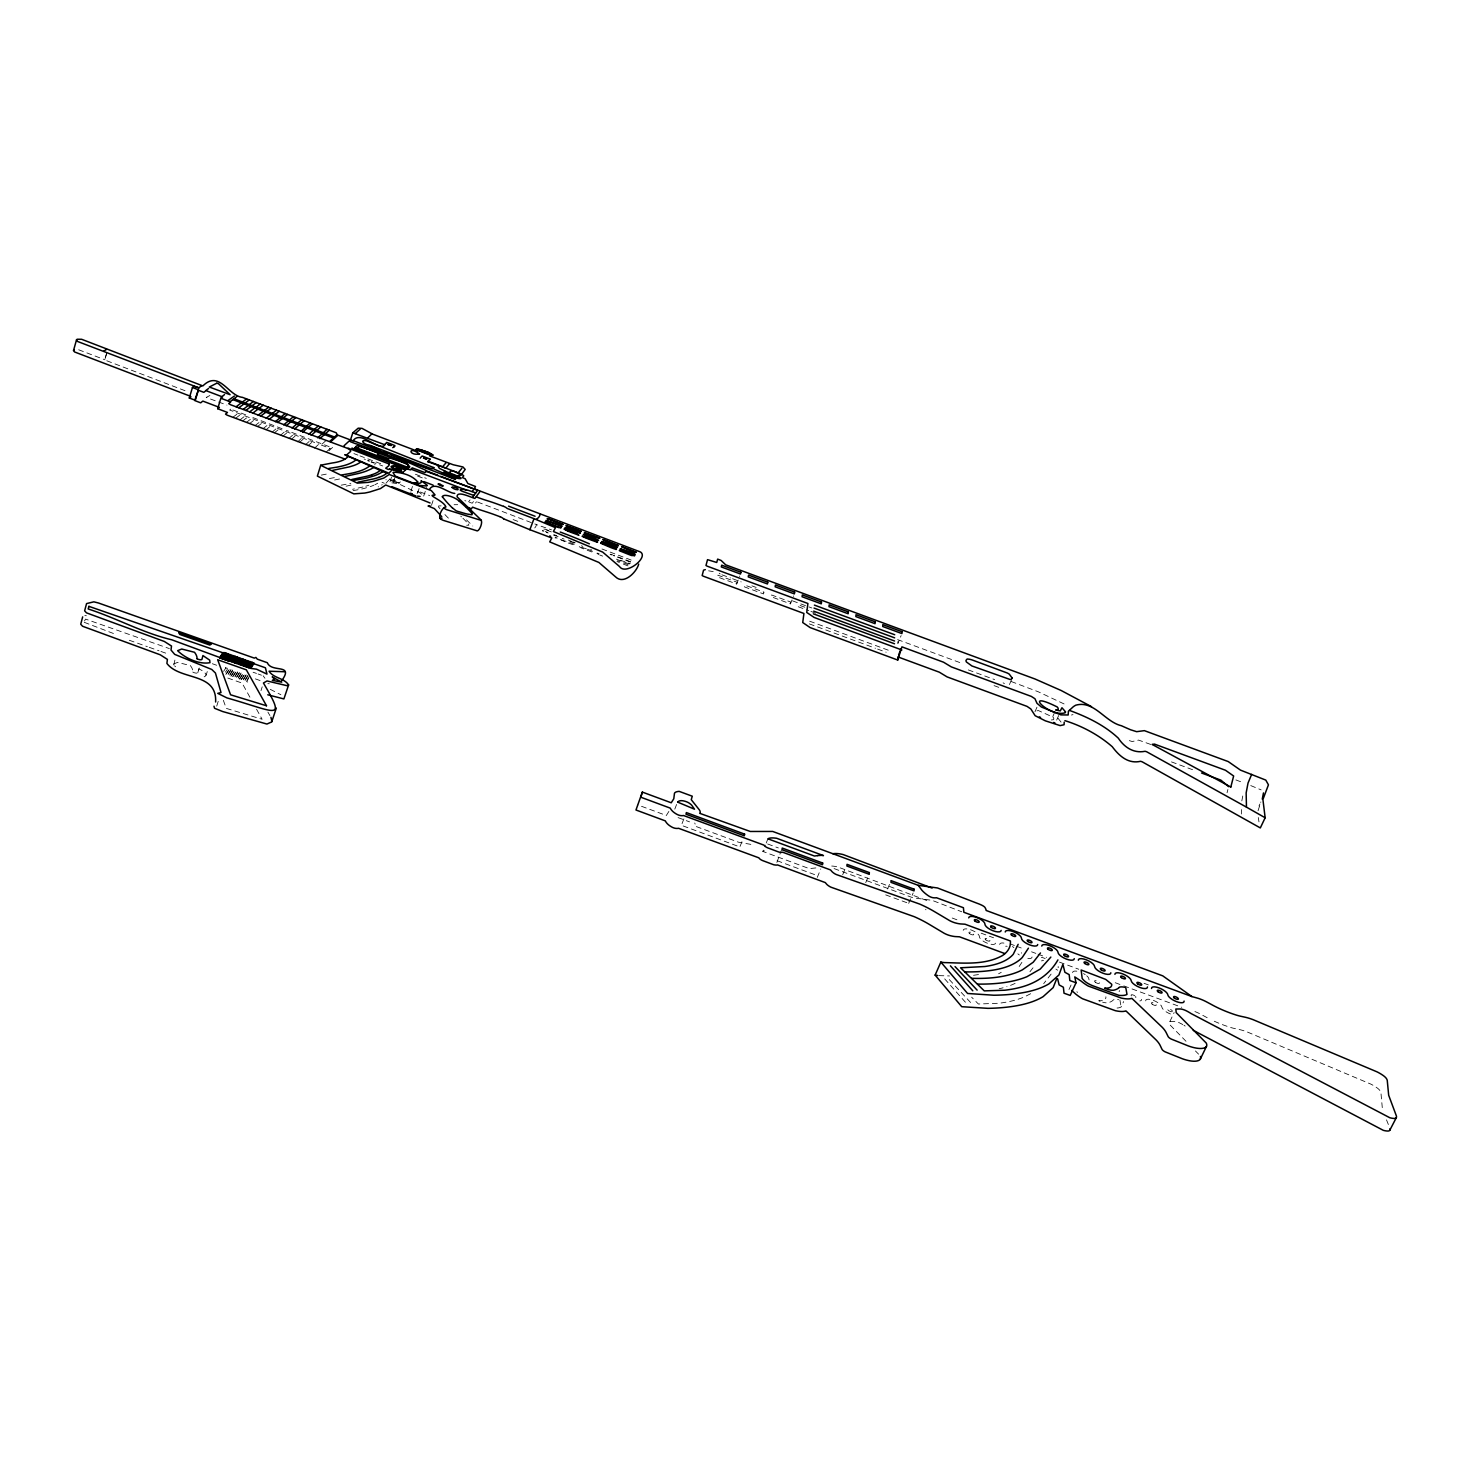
<?xml version="1.0" encoding="UTF-8"?>
<svg xmlns="http://www.w3.org/2000/svg" width="1470" height="1470" viewBox="0 0 1470 1470"><rect width="100%" height="100%" fill="white"/><g stroke="black" fill="none" stroke-linecap="round" stroke-linejoin="round"><path stroke-width="0.75" stroke-dasharray="5 3.75" d="M1241.36 814.012L1241.397 809.566M1061.064 722.119L1057.591 717.691L1056.434 720.465M897.913 641.582L897.876 643.492L901.128 635.573M885.693 894.881L908.699 903.388L908.736 901.643M204.146 676.843C209.769 674.748 201.114 669.732 198.762 668.868L197.788 672.709A3.124 1.194 16.8 0 1 192.79 672.047M1258.044 810.742L1260.874 801.958M776.858 862.412L781.397 850.174M790.456 603.858L790.731 602.038L771.585 594.964L771.272 596.783L790.456 603.858L793.598 595.901M1241.819 800.893L1243.363 792.936M736.672 584.013L737.076 582.23L717.911 575.174L717.47 576.938L736.672 584.013L739.759 576.019M197.77 672.782L199.552 667.068M1227.046 792.753L1227.909 789.5M106.465 353.682L104.682 359.966L107.365 351.422M173.827 664.954L175.279 658.321M206.076 675.373L207.27 671.569M216.715 706.133L219.159 698.36M260.998 690.624L262.211 686.821M391.534 477.033L389.568 483.097A6.542 1.948 18.6 0 1 390.561 482.674L398.646 483.777L412.886 490.649M393.225 482.528L395.301 476.225M410.902 491.182L413.713 482.785M417.7 492.762L419.097 488.573M423.654 496.07A5.99 1.801 18.8 0 0 423.783 495.794L426.594 487.434M431.463 505.349L433.595 499.047M713.226 571.628L708.595 570.819M173.515 664.054L177.594 662.364L190.365 665.598A37.43 14.222 16.4 0 1 192.864 672.029M674.785 809.143L677.247 802.804M683.862 818.937L681.382 825.295L739.52 846.812M740.071 846.371L742.607 840.032M815.85 867.925L809.272 868.623L762.82 851.424L765.355 845.121M766.219 843.008L767.91 838.8M817.283 877.388L820.774 868.954M842.678 874.779L845.305 868.513M865.72 882.661L869.229 874.301M887.531 888.982L891.077 880.64M908.699 903.388L913.164 892.988M1009.449 684.561L1012.003 678.644M1034.972 711.774L1038.445 703.799M1054.817 711.976L1051.307 719.969L1053.292 719.73A11.227 3.271 23.2 0 0 1052.998 717.121L1038.353 710.561L1035.358 711.149M1056.654 720.116L1059.282 714.126M374.832 464.851L374.905 464.63A4.098 1.194 18.5 0 0 374.85 464.097M1068.984 989.512L1071.465 984.11M1117.053 1008.034A28.389 10.455 25.3 0 0 1118.192 1007.924A23.612 8.691 25.4 0 0 1121.114 1006.968L1123.631 1001.585M668.887 811.422L666.333 815.482L637.484 804.807M1185.996 1041.274L1170.23 1025.141L1169.881 1021.503L1174.126 1012.591M1258.981 805.946L1259.955 803.98M1021.907 962.354L1017.754 968.675M617.712 557.093L617.823 556.946A34.251 10.345 20.2 0 1 625.173 559.611L631.586 562.165M84.543 620.983L85.517 619.072L169.344 648.582M558.122 536.624L553.069 534.896M249.514 675.979L246.096 681.529L244.681 681.033L247.897 675.851M247.842 675.41L244.424 680.941L243.009 680.445L246.243 675.281M248.559 678.423L246.574 681.639L249.514 682.65M246.151 674.803L242.715 680.353L241.3 679.838L244.535 674.675M239.353 679.158L242.826 673.628L241.209 673.499L237.956 678.662L240.988 679.746L244.443 674.197L242.826 674.068L239.592 679.232M230.882 676.182L234.391 670.669L232.793 670.54L229.485 675.686L232.517 676.751L236.027 671.239L234.41 671.11L231.121 676.255M225.774 674.381L229.302 668.868L227.685 668.74L225.461 672.158M534.731 527.95A68.649 20.378 19.1 0 0 536.44 524.606L551.471 529.825M223.605 671.367L225.976 667.692L224.359 667.564M1051.123 974.077L1043.7 983.651M476.464 501.803L475.545 503.034M468.599 501.858L470.069 499.91M473.469 501.582L472.219 503.218L464.796 500.59M1029.937 971.744L1034.825 965.496M400.373 481.866L399.05 483.226L392.839 480.855A61.115 17.805 18.7 0 1 390.799 480.047L389.568 479.514M388.87 479.992L385.93 483.262M297.675 441.9L302.085 437.711M326.45 451.841L331.209 447.413L290.656 431.978M314.396 448.258L318.88 444.124L330.125 448.423M328.912 450.794L333.065 446.99M322.169 444.013L326.046 440.504M307.928 445.796L312.522 441.698M305.392 444.84L310.005 440.724M299.365 442.543L304.014 438.446M288.781 438.519L293.486 434.422M291.225 439.438L295.948 435.359M282.865 436.259L287.606 432.18M280.439 435.34L285.198 431.261M272.097 432.162L276.911 428.082M265.96 429.828L270.884 425.785M274.21 432.97L279.153 428.946M239.977 419.924L245.031 415.918M263.001 428.707L268.036 424.701M246.427 422.386L251.535 418.399M249.588 423.599L254.733 419.611M254.971 425.638L260.135 421.688M230.772 409.156L229.632 410.038L318.88 444.124M232.922 417.241L238.122 413.29M242.623 420.935L247.805 416.984M235.623 418.27L240.823 414.319M257.397 426.576L262.634 422.643M209.879 395.522L206.204 397.433L216.568 401.273M1030.672 993.702L1024.866 996.678A201.482 75.944 23.2 0 1 998.81 1003.257L978.395 1004.01L971.633 997.174M365.828 486.203L368.529 485.339A103.966 30.76 17.8 0 0 368.878 485.155M386.298 479.734L386.206 479.753A11.117 3.308 18.5 0 1 385.857 479.808M1071.483 715.026L1073.008 714.585M362.943 486.993L352.524 489.308M350.981 485.1L345.817 486.258M339.515 479L333.267 480.267M321.342 475.104L328.968 473.597M454.083 504.706L457.703 504.688M353.131 490.612L359.048 489.547A207.913 60.417 17.3 0 0 364.413 488.371L370.973 486.368A170.079 49.815 17.5 0 0 373.95 485.155M341.187 485.173L347.049 484.108A185.661 54.096 17.3 0 0 350.834 483.262M329.427 478.503L333.727 477.768A170.226 49.576 17.3 0 0 336.538 477.199M973.544 975.308L980.416 974.243M1169.881 1021.503L1174.567 1021.429A7.809 2.848 26 0 1 1179.914 1023.046M834.06 868.568L912.925 897.766L932.09 900.338L961.821 911.804M160.965 651.467L168.26 654.021M417.627 491.145L423.783 495.794M938.834 975.621L949.51 975.951M750.839 844.368L738.546 842.218L694.704 825.993A12.862 4.869 21.4 0 0 695.089 823.861A13.322 5.035 21.4 0 0 694.685 822.998M267.834 683.66L269.267 683.734M225.976 668.133L227.593 668.28M84.819 615.581L86.362 615.728M441.11 505.864L438.593 505.956L438.556 507.113M466.67 525.249L468.838 525.194L468.581 524.018M395.026 480.286L394.144 479.661M554.98 537.891L557.259 538.075L555.292 537.138M426.318 478.356L424.646 477.768M253.097 672.249L256.46 673.407M212.323 663.723L216.623 665.249M84.268 622.324L115.524 634.287M129.286 640.258L147.331 646.653M968.307 669.916L994.62 679.599M255.376 678.883L261.182 680.941M149.278 647.351L159.017 650.787M227.813 678.056L242.109 683.109L251.002 699.187M586.401 548.861L578.684 546.344L581.771 548.163A82.926 24.145 20 0 0 593.807 552.628L592.539 551.176M628.002 565.913L627.653 565.766A29.676 8.802 20.3 0 1 625.614 564.995L620.561 562.973M258.132 673.995L261.458 675.208M422.313 477.86L415.275 475.288M364.137 459.026L365.424 459.485M587.449 549.247L589.396 549.945A33.406 10.125 20 0 1 591.473 550.754L591.859 550.901M599.172 553.822L597.206 553.087A3.344 1.011 20.1 0 0 596.949 553.308L598.731 554.576M994.069 685.626L1000.427 687.96M721.88 574.788L730.461 577.949M732.593 578.739L741.174 581.899M751.887 585.85L756.168 587.43M792.606 600.881L811.881 607.992M897.6 639.615L961.894 663.319M1011.176 681.51L1038.353 691.819L1066.118 704.902M804.788 607.22L798.394 604.868L798.155 606.706L808.794 610.62M810.925 611.41L817.32 613.78M1150.734 744.445L1138.552 740.09L1132.194 741.541L1126.24 739.667M218.644 402.027L226.95 405.095M809.658 621.185L890.489 651.008M809.327 623.886L875.477 648.288M877.608 649.078L886.153 652.221M1171.48 761.901L1195.11 770.629M547.814 532.397L545.278 531.46M981.152 933.174L993.555 937.768M1010.111 943.887L1014.392 945.467M1016.542 946.257L1022.973 948.628M1031.554 951.807L1035.854 953.387M1038.004 954.177L1046.585 957.356M1059.447 962.115L1078.76 969.245M1115.234 982.713L1121.665 985.102M1123.815 985.892L1181.733 1007.299M368.217 460.514L369.742 461.084M767.652 843.982L778.365 847.951M1144.083 983.32L1148.382 984.918M952.211 918.033L957.981 920.165M678.074 817.614L689.559 821.859M777.097 860.722L817.467 875.661M1250.749 785.586L1261.131 789.886M399.234 483.005L396.551 482.05A31.715 9.335 18.7 0 1 394.236 481.223L389.495 478.963M371.34 461.672L382.678 465.953M926.78 900.504L837.973 867.024A20.415 7.626 22.9 0 0 832.553 866.087A23.189 8.673 22.9 0 0 829.944 866.014M380.712 463.73L359.948 455.884M543.937 530.946L542.301 530.743L543.275 531.129M554.098 534.694L554.943 535.025A24.181 7.276 19.7 0 1 556.781 535.741M574.439 543.018L566.924 540.17M1235.902 779.927L1243.344 782.757M353.902 453.587L357.945 455.112M601.983 548.99L633.552 560.97M232.903 409.965L248.963 416.083M252.877 417.572L284.298 429.552M286.301 430.306L288.708 431.224M513.103 519.572L519.222 521.887M415.422 474.24L421.633 476.611M78.7 349.786L104.976 359.801M106.795 360.775L187.057 391.479M551.342 531.919L543.514 528.943L545.903 529.457A29.529 8.875 19.7 0 1 547.887 530.192L550.754 531.313M477.621 502.042L536.495 524.588M420.365 492.027L429.644 495.574M564.112 539.104L562.238 538.369M546.215 532.269L548.163 533.022M575.229 542.816L572.73 541.824M599.705 554.962L602.626 556.119M617.712 557.148L622.269 558.967A99.703 28.72 20.3 0 0 626.845 560.731L629.619 561.76A49.135 14.406 20.3 0 0 631.457 562.422M568.339 540.06L571.554 541.364M616.922 561.503L619.403 562.495M395.503 482.528L392.931 481.407A21.444 6.431 18.5 0 0 391.534 480.819L390.101 480.267A3.62 1.084 18.6 0 0 387.804 479.587M612.696 554.962L610.748 554.19M270.26 689.356L280.88 694.722M372.59 462.664L371.855 462.352A81.456 24.549 18.3 0 0 371.12 462.058M581.385 545.774L582.065 546.068A67.841 19.808 20 0 0 582.837 546.399M384.331 483.262L382.016 482.289M1100.038 1001.254L1098.752 1000.721A23.208 8.563 25.2 0 0 1101.949 1000.629A18.21 6.725 25.3 0 0 1105.605 998.589A22.914 8.452 25.2 0 0 1105.881 996.789M720.135 573.906L719.216 573.245M392.637 479.587L394.309 480.469A4.777 1.415 18.6 0 0 394.971 480.727M174.599 665.855L175.573 666.755M949.308 979.59L971.303 1003.275M466.504 519.884L472.789 526.003M1195.441 1050.958L1198.601 1054.174M944.677 978.873L966.948 1003.955M264.967 678.258L263.13 675.796M393.464 479.698L394.493 480.322A3.767 1.121 18.6 0 0 395.044 480.561M267.908 712.105L269.929 715.596M256.57 709.238L262.119 719.271L226.251 708.375L223.256 700.051M417.572 491.366L417.792 492.487A12.532 3.748 18.7 0 1 417.057 493.405M1386.504 1119.864L1389.058 1126.204M1382.278 1107.645L1380.936 1092.724A17.034 5.917 27.3 0 0 1380.293 1091.107A9.022 3.124 27.4 0 0 1376.931 1087.763A16.409 5.696 27.4 0 0 1370.757 1084.07L1247.35 1032.014A25.302 9.004 26.5 0 0 1238.916 1029.441L1234.855 1028.577A27.746 9.775 26.1 0 1 1229.765 1027.199A55.658 19.459 26 0 1 1217.84 1022.789A45.717 16.041 26 0 1 1211.243 1019.794M1258.981 821.877L1258.283 817.522M1119.919 999.968L1121.114 1006.968M1003.11 682.852A8.177 2.352 22.8 0 1 1004.433 683.587M382.237 484.641A106.887 31.642 17.9 0 1 381.63 485.045M378.562 486.717A106.887 31.642 17.9 0 1 378.176 486.882M377.716 483.207A170.079 49.815 17.5 0 1 374.923 484.714M372.737 462.609A4.098 1.194 18.5 0 1 373.619 463.068M367.482 460.606A81.456 24.549 18.3 0 1 368.933 461.176M591.436 549.615A67.841 19.808 20 0 1 590.646 549.321M628.113 564.737A83.716 25.854 20.2 0 0 624.419 563.249A42.354 12.881 20.2 0 0 617.437 560.713M613.523 555.66A31.421 9.279 20.1 0 0 614.497 555.991L614.644 555.77A55.566 16.243 20.2 0 1 613.651 555.348M611.575 554.98A31.421 9.279 20.1 0 1 610.105 554.447M629.436 564.021A76.532 23.538 20.3 0 0 627.561 563.341L621.24 561.062A32.56 9.629 20.2 0 1 619.972 560.603L617.345 559.5A3.914 1.176 20.2 0 1 616.628 559.133L627.763 562.661A23.704 7.148 20.3 0 1 630.281 563.653M460.753 516.172A179.23 55.805 18 0 1 461.47 516.852M462.94 518.267A179.23 55.805 18 0 1 468.379 523.981M448.405 518.138A166.79 49.337 20 0 1 444.583 514.188M440.044 508.859A166.79 49.337 20 0 1 438.905 507.334M1194.908 1011.562A19.974 7.166 26 0 1 1200.034 1013.859L1204.812 1016.431A45.717 16.041 26 0 0 1207.991 1018.14M1180.373 1023.285A19.11 6.964 26 0 1 1182.835 1024.608M1184.012 1025.325A19.11 6.964 26 0 1 1185.151 1026.06M762.82 851.424A15.931 6.009 22.3 0 1 764.4 850.799M1077.51 992.415A16.482 6.082 25.3 0 1 1076.904 991.717M1117.568 999.545A17.971 6.615 25.6 0 1 1118.725 999.729M1114.039 999.6A9.794 3.601 25.6 0 0 1113.268 1000.004L1112.808 1000.482A43.935 16.17 25.1 0 1 1108.233 1002.687A10.18 3.748 25.4 0 1 1102.592 1002.154M1141.62 999.324A8.875 3.216 25.5 0 1 1139.801 1000.96M1041.33 957.301A8.802 3.234 24.8 0 1 1045.17 958.569M1057.647 970.182A8.82 3.234 24.9 0 1 1055.901 969.097M1015.109 983.375A192.533 72.251 23.1 0 1 1006.803 986.682M1003.091 987.785A192.533 72.251 23.1 0 1 999.159 988.74M1001.254 972.276A142.259 53.545 23.3 0 1 998.589 973.765M1172.233 1011.672A2.664 0.956 25.8 0 1 1168.429 1010.423A2.664 0.956 25.8 0 1 1168.723 1008.879A2.664 0.956 25.8 0 1 1172.38 1010.937M926.008 909.783A4.612 1.709 23.7 0 1 925.438 909.562M1041.881 961.068A2.646 0.974 24.8 0 1 1043.59 960.424M1145.681 1000.886A8.893 3.216 25.7 0 1 1153.436 1000.372A8.893 3.216 25.7 0 1 1161.925 1007.17A8.912 3.216 25.8 0 0 1173.354 1014.888M1058.363 967.683A2.646 0.974 24.9 0 1 1058.327 966.617M963.218 930.381A8.765 3.252 24.1 0 1 966.874 928.911M970.531 929.738A8.765 3.252 24.1 0 1 979.406 936.647A8.765 3.252 24.3 0 0 987.362 943.244A8.765 3.252 24.3 0 0 995.613 942.895M1021.613 953.221A2.646 0.974 24.6 0 1 1021.613 952.689M1119.589 990.541A2.664 0.974 25.4 0 1 1119.037 991.35M999.655 944.475A8.783 3.252 24.5 0 1 1006.858 943.777M1012.407 946.515A8.783 3.252 24.5 0 1 1013.859 947.635M1032.069 956.988A8.783 3.234 24.6 0 1 1024.921 957.723M1019.335 954.967A8.783 3.234 24.6 0 1 1017.865 953.846M1072.622 972.662A8.838 3.234 25.1 0 1 1077.73 971.358M1083.463 973.581A8.838 3.234 25.1 0 1 1085.209 974.647M1086.697 975.768A8.838 3.234 25.1 0 1 1088.847 978.928A8.838 3.234 25.2 0 0 1089.123 979.884M1005.664 946.257A2.628 0.974 24.5 0 1 1007.152 946.349M1135.557 996.458A2.664 0.974 25.5 0 1 1135.648 997.542M1131.441 995.907A2.664 0.974 25.5 0 1 1131.937 994.749A2.664 0.974 25.5 0 1 1135.152 996.072M763.904 592.134L763.573 593.935L744.371 586.861L744.757 585.078L763.904 592.134M560.254 539.508L564.241 541.456A89.376 25.927 19.9 0 0 575.211 545.499L573.282 543.845A31.789 9.629 19.8 0 0 570.856 542.908L560.254 539.508M239.426 672.433L235.953 677.964L234.538 677.468L237.828 672.304L239.426 672.433M241.098 673.021L237.625 678.552L236.211 678.056L239.481 672.892L241.098 673.021M237.717 671.845L234.244 677.358L232.83 676.861L236.119 671.716L237.717 671.845M232.664 670.063L229.155 675.575L227.74 675.061L231.066 669.934L232.664 670.063M231.01 669.475L227.482 674.987L226.068 674.473L229.393 669.346L231.01 669.475M1152.168 1004.139A2.664 0.974 25.7 0 0 1156.192 1005.223A2.664 0.974 25.7 0 0 1153.068 1002.724A2.664 0.974 25.7 0 0 1152.168 1004.139M985.764 939.845A2.628 0.974 24.3 0 0 989.843 940.947A2.628 0.974 24.3 0 0 986.921 938.521A2.628 0.974 24.3 0 0 985.764 939.845M969.557 933.579A2.628 0.974 24.1 0 0 973.636 934.681A2.628 0.974 24.1 0 0 970.733 932.274A2.628 0.974 24.1 0 0 969.557 933.579M1095.279 982.162A2.646 0.974 25.2 0 0 1099.339 983.265A2.646 0.974 25.2 0 0 1096.271 980.784A2.646 0.974 25.2 0 0 1095.279 982.162"/><path stroke-width="1.5" d="M705.324 569.643L703.56 570.139L702.164 575.542L703.377 576.222L803.925 613.486L802.73 622.545L810.117 627.58L897.729 660.048L901.918 646.855L943.519 662.198L951.292 666.884L1031.334 696.413L1034.954 698.746L1036.993 703.303L1041.421 707.033L1060.899 714.879L1068.176 714.99L1068.396 711.223L1073.229 706.794A136.545 38.79 24.1 0 1 1075.82 705.177C1094.121 700.051 1104.926 721.862 1121.426 725.739A133.035 35.941 23.5 0 0 1130.687 729.8L1136.641 731.674L1144.377 730.645L1228.222 761.57L1240.496 770.133L1265.78 780.092L1268.445 784.833L1262.914 799.496L1265.155 817.761L1260.323 827.922L1142.172 761.809A4.134 1.213 23.9 0 0 1140.481 761.313C1128.188 764.124 1119.203 755.966 1112.257 746.705C1098.678 734.853 1081.828 725.886 1064.923 720.649M897.729 660.048L897.803 656.87L939.33 672.194L947.084 676.898L1027.015 706.372L1030.856 708.981L1035.137 715.706L1045.299 720.814L1060.146 725.61L1064.078 724.728L1064.206 722.156M443.646 507.83L445.447 509.079A8.177 2.462 19 0 0 446.898 509.741L479.973 520.012C484.236 519.498 479.165 533.151 476.317 530.596L443.297 520.362A8.177 2.499 19 0 1 441.827 519.7C436.517 518.469 442.341 506.654 445.924 506.985C444.087 500.939 425.73 494.361 434.44 495.261A6.082 1.819 18.9 0 0 435.01 494.839L431.316 490.612L389.183 474.479L383.89 478.026L373.454 481.278A258.628 73.5 17.1 0 1 368.253 482.362L357.32 483.134L320.68 465.31L317.373 476.115L353.829 493.865L364.762 493.056A258.242 74.364 17.1 0 0 369.962 491.936L380.418 488.61L385.71 484.99L430.067 502.979M426.392 466.798L426.282 467.129A6.505 1.893 18.8 0 1 425.767 467.589L390.726 454.377M584.472 532.801L584.601 532.654A53.287 15.38 20 0 0 586.53 533.353L593.292 535.797A30.649 9.114 20 0 1 599.852 538.424L591.951 535.907A33.332 9.702 20 0 1 584.435 532.893M581.256 531.515L566.134 525.911M408.274 465.678L408.164 466.008A18.853 5.476 18.6 0 1 407.741 466.449L406.914 467.074M566.152 525.856L566.281 525.672A51.817 14.957 19.8 0 0 568.173 526.37L574.862 528.777A29.473 8.765 19.9 0 1 581.312 531.368M350.172 440.982L352.818 432.786L384.938 444.804L383.835 445.943C376.265 449.287 360.223 430.048 352.965 440.89L337.402 434.991L336.189 432.768L242.458 397.359C228.236 395.963 219.416 369.576 202.86 385.912L81.658 339.294L77.304 339.239A10.437 2.903 16.7 0 0 76.495 339.919L73.5 350.632L74.639 351.991L189.74 395.981M76.495 339.919L77.598 341.481L199.167 387.951L194.113 386.334L192.441 387.51L189.299 398.002L195.29 400.281L198.432 389.789L192.441 387.51M1056.709 978.689L1053.163 987.62L1043.112 996.66A209.879 78.884 23.2 0 1 1021.558 1004.763A242.954 90.919 22.9 0 1 987.932 1008.346L961.729 1006.693L935.14 975.106L940.855 962.078A20.084 7.699 24 0 0 944.548 962.593C963.75 962.997 984.863 965.312 1002.356 955.61A113.355 42.134 23.5 0 0 1009.063 948.37A93.106 34.582 23.7 0 0 1010.404 941.002L965 924.207L960.7 923.95A19.147 7.056 23.9 0 1 955.812 923.05A10.97 4.043 23.9 0 1 949.712 920.661L934.626 911.712A52.369 19.753 23.7 0 0 919.669 904.068L836.412 874.576A5.2 1.948 22.9 0 1 834.868 873.805A8.71 3.252 22.9 0 1 832.038 871.655L830.55 869.946L782.61 852.196A4.483 1.672 22.3 0 1 781.36 852.38A9.812 3.675 22.3 0 1 778.898 852.067L768.994 848.337A7.148 2.683 22.2 0 1 767.34 847.694A4.722 1.764 22.2 0 1 764.767 846.022A7.111 2.664 22.2 0 1 764.033 845.158L683.532 815.519A9.151 3.436 21.3 0 1 681.014 815.63A4.557 1.709 21.4 0 1 676.99 814.362A11.76 4.41 21.4 0 1 672.543 811.201A17.787 6.67 21.4 0 1 670.283 808.132L640.865 797.236L642.353 792.091L671.239 802.785L673.793 798.761L674.473 793.285A15.545 5.751 21.4 0 1 675.943 792.036A18.669 6.909 21.4 0 1 679.177 791.375L692.278 796.207L691.249 799.662L699.003 809.437A13.359 4.98 21.4 0 1 700.051 811.22A12.881 4.814 21.4 0 1 699.683 813.314L750.27 831.469L772.705 831.45L918.272 885.344L937.437 887.953L977.164 903.278A16.611 6.027 24 0 1 981.85 905.226A5.347 1.929 24 0 1 984.404 906.843A3.087 1.121 24 0 1 984.955 907.449A21.646 7.846 23.9 0 1 986.094 910.444L1162.77 975.86L1191.913 996.568L1198.234 998.351A20.01 7.093 26 0 1 1205.951 1001.566L1210.747 1004.12A45.791 15.858 25.9 0 0 1223.793 1010.478A55.75 19.239 25.9 0 0 1235.755 1014.906A27.801 9.665 26 0 0 1240.845 1016.284L1244.906 1017.166A25.339 8.912 26.4 0 1 1253.34 1019.757L1377.022 1071.851A16.446 5.641 27.3 0 1 1383.215 1075.525A9.04 3.087 27.3 0 1 1386.596 1078.851A17.052 5.843 27.2 0 1 1387.257 1080.45L1388.672 1095.26L1396.316 1115.748A15.288 5.365 27.6 0 1 1396.39 1117.531A8.452 2.958 27.7 0 1 1394.074 1118.449A14.663 5.127 27.6 0 1 1389.793 1117.733L1191.123 1013.583A19.147 6.891 26 0 0 1186.327 1010.827A7.828 2.811 25.9 0 0 1180.52 1008.971L1175.835 1009.026L1176.202 1012.628L1206.3 1043.112A18.871 6.891 26.2 0 1 1204.849 1047.779M405.518 469.904L402.706 472.568L400.024 471.613A31.752 9.224 18.7 0 1 397.708 470.767L392.472 467.295M405.5 469.904A30.925 9.022 18.5 0 0 405.996 469.261L406.069 469.059A8.287 2.425 18.6 0 0 406.106 468.673L410.516 469.867A6.339 1.856 18.7 0 0 410.736 469.702L412.188 467.846L422.46 471.668A103.359 29.051 18.9 0 0 424.83 472.532A9.353 2.72 18.8 0 0 425.308 472.293L425.841 471.796M345.009 459.246A6.211 1.837 18.2 0 0 342.896 458.291L227.115 415.146L225.516 414.117L227.482 412.445L217.689 408.715L219.416 407.392L202.823 401.089L200.692 402.835L194.701 400.538L198.432 389.789M217.689 408.715L220.849 398.241L222.576 396.937L205.984 390.634L203.852 392.343L197.844 390.065M281.431 681.106C294.698 662.952 271.546 673.26 267.338 662.713L257.287 659.148L255.872 657.421L254.347 658.119L98.453 602.994L93.859 601.836L86.565 603.582L84.635 610.822L86.509 612.861L164.346 641.471L171.494 646.028L171.016 650.034L174.691 654.37L211.753 669.456L215.428 673.003L221.014 692.535L217.762 693.362L226.931 697.901C277.738 712.362 286.044 721.678 263.442 683.017L267.007 680.959L286.907 685.663L288.616 684.928C283.967 677.799 273.622 678.387 269.083 671.22L284.482 671.735M213.977 706.188L214.547 708.264L222.613 711.517L266.934 724.048L271.711 721.935L276.323 708.044M267.76 694.795L283.894 698.93L288.616 684.928M1018.159 944.31L1013.271 954.269A142.535 52.957 23.3 0 1 1002.852 961.674A153.505 56.981 23.2 0 1 984.882 966.507L960.571 967.793L984.257 990.872L1004.671 990.229A201.868 75.117 23.1 0 0 1030.69 983.816C1042.065 979.002 1051.859 970.696 1057.922 959.892M1228.736 786.707L1220.872 780.129L1201.541 773M638.697 564.112C636.841 571.628 624.18 585.152 615.691 576.975L598.896 562.459L549.707 541.879L551.801 537.983L529.861 529.714L533.996 518.653L507.224 508.473A6.174 1.819 19.4 0 0 503.604 506.323M392.435 467.423L392.435 467.387A12.219 3.583 18.7 0 1 393.207 466.431L393.372 466.376M642.353 792.091L635.977 810.007L665.34 820.885A17.75 6.744 21.4 0 0 667.582 823.972A11.742 4.465 21.4 0 0 672.01 827.132A4.539 1.727 21.4 0 0 676.035 828.4A9.132 3.473 21.3 0 0 678.552 828.29L758.906 857.855A7.093 2.683 22.3 0 0 759.622 858.737A4.704 1.782 22.2 0 0 762.213 860.409A7.129 2.701 22.2 0 0 763.849 861.053L773.734 864.764A9.794 3.712 22.3 0 0 776.178 865.077A4.483 1.69 22.3 0 0 777.446 864.893L825.295 882.588L826.765 884.334A8.691 3.289 22.9 0 0 829.595 886.465A5.2 1.966 22.9 0 0 831.138 887.255L914.248 916.674A52.258 19.974 23.7 0 1 929.169 924.318L944.199 933.285A10.933 4.098 24 0 0 950.3 935.673A19.11 7.129 23.9 0 0 955.188 936.574L959.469 936.794L1004.782 953.552M898.611 654.867L901.092 648.858M1262.271 799.11L1263.465 792.936M1251.668 774.378L1248.03 783.051L1246.156 792.9L1246.468 807.14L1265.155 817.761M82.669 616.885L80.721 624.217L82.577 626.257L160.267 654.812L167.396 659.387L166.9 663.429C180.02 680.757 217.082 671.974 215.631 701.999M1204.812 1047.761A23.134 8.452 26.1 0 1 1188.44 1045.978L1171.241 1039.07A4.594 1.69 26.1 0 1 1168.136 1036.589L1166.188 1032.62A29.749 11.007 25.8 0 0 1162.145 1027.199L1131.827 998.314A22.785 8.287 25.4 0 1 1127.637 998.902A25.596 9.298 25.3 0 1 1121.261 998.075L1088.48 986.149A10.345 3.785 25.2 0 1 1086.532 985.029A25.56 9.316 25.2 0 1 1081.148 981.115L1074.772 976.907L1076.022 982.769L1070.197 995.429L1064.023 993.205L1063.38 987.234L1059.117 984.9L1057.647 978.836M1200.31 1059.098L1206.466 1046.401M418.987 450.555L419.869 449.71M1389.775 1130.265L1396.298 1117.714M1028.43 948.168L1022.238 957.521A170.171 63.063 23.1 0 1 994.198 969.943A203.411 75.025 22.9 0 1 964.926 971.89M437.729 465.42L439.291 468.305L445.961 471.484M440.044 518.451L442.066 518.23M370.605 445.777L380.271 450.353M429.626 489.142C434.771 480.819 447.854 493.185 454.781 493.405M243.561 665.928L247.015 660.471L245.398 660.324L242.164 665.432L245.196 666.516L248.632 661.041L247.033 660.912L243.799 666.002M235.09 662.952L238.581 657.494L236.964 657.366L233.675 662.437L236.725 663.521L240.198 658.064L238.581 657.935L235.31 663.007M226.6 659.957L230.128 654.517L228.511 654.389L225.186 659.442L228.236 660.526L231.764 655.087L230.147 654.958L226.821 660.03M529.861 529.714L503.622 518.818M533.996 518.653L555.476 527.657L553.4 531.515L602.682 552.095L619.513 566.538C625.485 575.707 648.16 558.03 640.902 552.297A3.289 0.974 20.3 0 0 639.817 551.728L474.24 488.83L475.49 486.496L467.883 483.52L465.163 478.761L462.37 477.548L463.73 475.876L461.745 474.093L465.2 469.426L462.958 466.964L453.219 464.759L429.608 455.884L433.301 455.13L428.67 452.503L416.616 448.846L415.826 449.673L418.178 450.573L417.535 451.272L372.737 434.183L362.061 428.395L358.202 428.174L352.818 432.786M452.08 487.268L452.374 487.103A3.859 1.139 19 0 1 456.637 487.948L457.74 488.646A4.483 1.323 19 0 1 457.703 489.767L455.553 489.437A4.833 1.415 19 0 1 452.503 487.838L452.098 487.434M476.353 496.437L480.01 491.513M472.752 497.007L477.676 490.355M1050.848 957.08L1040.227 969.097L1026.85 976.741A213.499 78.976 23 0 1 977.513 984.091M434.017 469.077L440.283 471.833A36.217 10.363 19 0 0 448.497 475.159L448.626 476.28L455.479 478.834A7.221 2.095 19 0 1 455.277 479.496L383.762 451.694M343.76 446.219L343.888 446.035A148.525 43.659 19.2 0 1 344.752 445.061L349.97 440.283M472.146 491.55L474.093 488.977L477.438 490.263M473.836 495.5L473.946 495.353A86.032 26.074 19.1 0 0 471.374 494.582L463.417 491.697A23.244 6.78 19.1 0 1 461.966 491.145C456.692 489.014 464.612 489.069 466.798 490.006A14.92 4.392 19.2 0 1 467.846 490.171L475.71 492.891M1040.484 952.964L1033.226 962.225L1022.367 969.851A192.882 71.46 23 0 1 1000.813 976.65A180.7 67.05 23.1 0 1 971.633 978.322M426.153 471.355L474.093 488.977M445.998 467.919L449.397 463.712M458.254 472.752L461.874 468.305M450.941 475.196L454.156 475.453A68.153 20.194 18.9 0 1 459.338 477.603L459.173 477.934A4.796 1.396 19 0 1 458.861 478.209L456.38 477.327A59.131 16.776 19.1 0 1 445.851 473.303A15.711 4.557 19.1 0 1 446.108 472.954L446.384 472.66A13.726 3.987 19 0 1 447.394 472.972L451.51 474.442M427.127 453.752L428.174 452.539L430.6 453.862A12.201 3.491 18.8 0 1 431.831 454.579L431.702 454.781A20.764 5.898 18.7 0 1 431.5 455.057L431.224 455.296A39.175 11.007 18.9 0 1 423.819 452.668L416.708 449.673A23.961 6.835 18.9 0 1 417.131 449.269L417.48 449.14M419.997 450.996L420.916 449.949M402.706 472.568L396.294 470.418A61.207 17.603 18.7 0 1 394.254 469.61L391.02 466.743A15.472 4.539 18.7 0 1 392.123 465.972L400.685 467.552A34.269 10.125 18.6 0 1 402.615 468.305L405.426 469.444M425.675 453.183L426.741 451.988M448.368 475.766L442.47 473.377M420.163 458.181L421.578 456.527A39.286 11.282 19 0 1 422.166 456.031A14.185 4.079 18.8 0 1 423.158 456.38L429.957 459.026M442.507 466.835L445.575 468.03L427.641 461.598L431.316 462.407A45.166 13.193 18.8 0 1 433.723 463.344L442.507 466.835L446.127 462.683M391.865 486.699L415.881 495.923M392.325 469.555L388.944 473.211L344.807 454.671L348.059 456.417M420.971 451.382L422.037 450.224L424.72 451.106A6.835 1.948 18.8 0 1 428.027 452.429L428.009 452.448M423.305 452.282L424.389 451.106M386.628 459.357L389.807 457.96L399.583 461.121A81.511 24.31 18.5 0 1 401.622 461.947L405.904 463.693M407.686 468.746L408.421 467.993A17.309 5.035 18.6 0 0 408.623 467.717L408.807 467.607A19.036 5.531 18.6 0 0 409.818 466.743L406.326 463.417L360.315 446.145A12.807 3.712 18.4 0 0 359.58 445.906L358.588 445.667A4.447 1.286 18.4 0 0 357.247 445.686L356.365 446.108A17.622 5.108 18.5 0 0 356.144 446.329L355.593 447.137A17.309 5.016 18.2 0 1 355.336 447.431A10.327 2.995 18.4 0 0 354.711 447.891L406.253 468.232M424.352 452.668L425.473 451.51M428.046 461.157L429.681 459.816A11.999 3.436 18.8 0 0 429.975 459.026M422.037 451.804L423.158 450.647M411.104 469.206L466.523 490.153M562.937 524.551L547.152 518.671L549.541 519.186A29.584 8.783 19.7 0 1 551.544 519.939L562.973 524.422M384.644 444.528L386.702 442.525M367.61 438.042L371.745 433.981M392.71 447.652L394.346 446.641M444.693 471.631L443.83 472.182A4.189 1.213 19 0 0 443.664 472.844L455.792 477.621A30.686 8.802 19.1 0 0 457.923 478.411C469.959 480.12 443.628 470.492 444.804 471.521M300.964 431.427L305.374 427.311M329.794 441.404L336.85 434.881M317.722 437.821L322.187 433.723L333.451 438.023M323.271 432.75L327.038 429.313M355.244 433.613L360.187 429.13M306.421 426.337L310.17 422.937M330.86 441.625L337.769 435.396M618.245 545.719L618.355 545.627A31.476 9.169 20.1 0 1 611.428 543.257L602.81 539.582A32.175 9.573 20.1 0 1 609.627 542.026L616.426 544.745A55.639 16.06 20.2 0 0 618.374 545.499L618.392 545.535M376.834 455.626L377.698 455.02A18.522 5.365 18.4 0 0 378.084 454.689L378.304 454.267A4.098 1.194 18.5 0 0 376.118 452.264M319.89 438.63L324.411 434.587M325.476 433.632L329.335 430.177M346.718 454.873L350.54 451.492A6.211 1.819 18.3 0 0 346.258 447.872L230.625 404.764L228.695 403.625L230.68 401.971L220.849 398.241M311.236 435.34L315.829 431.298M316.914 430.324L320.754 426.943M308.7 434.385L313.294 430.324M314.396 429.369L318.237 425.988M302.673 432.088L307.303 428.046M308.406 427.09L312.283 423.727M292.071 428.046L296.756 424.021M297.84 423.066L301.717 419.74M294.514 428.983L299.219 424.959M300.321 424.021L304.235 420.677M286.154 425.785L290.876 421.761M291.979 420.843L295.856 417.517M283.71 424.867L288.451 420.843M289.553 419.924L293.449 416.616M275.349 421.688L280.164 417.682M281.266 416.763L285.198 413.493M269.212 419.354L274.118 415.367M275.239 414.466L279.226 411.233M277.481 422.496L282.405 418.546M283.545 417.627L287.587 414.393M243.193 409.432L248.246 405.5M249.367 404.617L253.391 401.457M266.254 418.215L271.288 414.283M272.428 413.401L276.507 410.204M429.093 454.487L430.067 453.605M249.643 411.894L254.751 407.98M256.092 407.172L260.172 404.029M252.822 413.107L257.948 409.193M259.106 408.311L263.222 405.169M258.224 415.165L263.35 411.269M264.526 410.387L268.661 407.227M230.184 401.586L236.762 396.624M236.137 406.749L241.319 402.853M242.477 401.99L246.592 398.885M245.839 410.442L251.021 406.547M252.179 405.683L256.313 402.56M222.19 396.367L224.542 394.603M238.82 407.778L244.02 403.882M245.178 403.019L249.312 399.913M260.649 416.083L265.868 412.225M267.062 411.343L271.27 408.219M199.111 387.584L201.702 385.728M206.131 390.248L208.611 388.484M189.299 398.002L190.99 396.808M228.052 400.52L234.428 396.036M103.819 351.091L106.685 349.272M320.68 465.2L332.385 462.958A92.169 26.846 17.7 0 0 348.114 456.435M410.424 493.185L412.298 493.883M372.002 474.755L368.823 475.729A210.302 60.233 17.3 0 1 366.416 476.353L351.789 479.496M378.819 477.419L376.118 478.246A195.712 56.264 17.4 0 1 373.729 478.889L357.982 482.16M428.248 505.956L430.159 505.937M1091.512 706.666L1061.193 690.514L1035.064 679.011L725.684 564.829L721.145 560.474L717.654 559.114L716.735 562.477L707.529 559.647L705.986 565.491L707.199 566.17L807.894 603.49L806.736 612.457L814.141 617.455L901.882 649.979M389.734 469.279L389.642 469.298A11.135 3.271 18.5 0 1 388.833 469.389A7.92 2.334 18.5 0 1 388.098 469.408L385.71 468.213L387.786 466.541A27.36 7.993 18.4 0 0 389.274 464.042M345.082 476.427L358.423 473.487A225.498 64.331 17.2 0 0 366.159 471.153L370.366 469.353A129.617 37.614 17.7 0 0 373.564 467.46M353.958 480.378L362.539 478.871A208.225 59.719 17.3 0 0 367.886 477.732L374.446 475.766A170.318 49.227 17.5 0 0 382.917 471.576M332.532 470.382L348.868 466.982A181.49 52.038 17.3 0 0 351.165 466.339L353.333 465.659A107.751 31.311 17.7 0 0 360.812 461.837M341.995 474.939L350.503 473.432A185.937 53.471 17.3 0 0 354.766 472.495L358.68 471.411A153.064 44.321 17.5 0 0 369.852 465.825M328.674 468.471L337.181 467.111A170.483 49.006 17.3 0 0 340.452 466.449L343.337 465.751A139.668 40.407 17.5 0 0 356.126 459.761M420.108 496.437L417.48 496.107M355.336 447.431L357.265 448.111L358.423 447.009A32.395 9.408 18.6 0 1 358.919 446.659M1053.622 722.45L1054.89 722.891M466.376 506.948L471.355 508.785L472.587 507.168A52.571 15.38 19.2 0 0 483.685 511.009L485.798 511.707A66.83 20.415 19.3 0 1 494.03 514.5L499.947 516.705M357.284 448.129L408.642 467.68M366.747 448.699L362.686 447.321A4.961 1.433 18.4 0 0 358.606 446.439M1076.022 982.769L1069.829 980.527L1069.168 974.628L1064.886 972.276L1062.902 964.246L1058.951 974.959L1048.937 983.871A210.265 78.02 23.1 0 1 1027.42 991.809A243.414 89.927 22.9 0 1 993.793 995.227L967.591 993.481L940.855 962.078M1069.645 710.469C1087.194 716.901 1104.521 725.28 1118.303 738.161C1124.458 747.477 1133.756 753.54 1145.038 751.299A4.134 1.194 23.8 0 1 1146.729 751.795L1246.468 807.14M393.556 469.812L394.989 470.363A21.48 6.358 18.6 0 1 396.385 470.951L398.958 472.072M814.38 605.107L894.734 634.746M814.031 608.084L894.66 637.851M813.663 611.153L894.587 641.012M813.333 613.817L894.532 643.768M1191.913 996.568L963.861 912.282L963.42 907.725L936.445 897.729A11.834 4.318 23.6 0 1 933.266 897.747A4.63 1.69 23.6 0 1 928.728 896.002A20.157 7.332 23.7 0 1 925.824 893.907A25.358 9.206 23.7 0 1 921.855 890.177L918.272 885.344M377.845 454.542L387.749 458.254M348.059 448.093L389.164 463.987M932.127 888.1L843.155 854.566A20.451 7.534 22.9 0 0 837.735 853.611A23.226 8.563 22.9 0 0 832.847 853.721M503.53 506.36L497.613 504.173A66.922 20.176 19.3 0 0 489.381 501.343L487.25 500.682A52.644 15.214 19.2 0 1 476.115 496.823L474.902 498.404C471.245 497.632 456.619 489.988 457.078 496.823L481.425 520.307M353.296 440.706L387.363 453.715M472.035 488.224L440.724 476.372M233.95 398.737L334.535 437.031M508.546 506.158L535.08 516.246M351.936 448.074L406.106 468.673M560.272 532.048L566.667 534.474A173.589 54.794 19.7 0 1 570.819 536.091L573.612 537.212A164.346 51.707 19.7 0 1 589.378 543.845M446.623 468.434L460.79 473.854M437.876 475.306L426.557 470.933A13.487 3.914 18.9 0 1 426.245 470.492L410.847 463.546L356.567 443.903A7.718 2.223 18.4 0 1 355.299 443.609L350.319 441.661M232.811 399.601L322.187 433.723M423.856 481.59L433.154 485.155M405.187 469.72L399.858 467.662A46.011 13.671 18.6 0 0 398.058 467.001A4.704 1.378 18.6 0 0 393.28 466.339M549.725 535.907L550.736 536.311M567.934 531.148L564.002 529.035L574.549 532.618A31.844 9.5 19.9 0 1 576.975 533.555L578.923 535.209A89.505 25.633 19.9 0 1 567.934 531.148M375.989 452.319L375.254 452.007A81.567 24.273 18.3 0 0 366.747 448.699M347.618 456.012L386.665 473.23M1193.236 1030.305L1383.27 1130.32A14.645 5.182 27.7 0 0 1387.551 1131.036A8.452 2.995 27.8 0 0 1389.867 1130.081A15.27 5.421 27.7 0 0 1389.94 1128.776M1039.345 716.827L1040.576 717.489M428.34 506.121L434.385 508.583L440.743 515.529A44.78 13.708 18.7 0 1 441.588 516.521L441.753 516.723M428.964 452.981L428.156 453.936A4.392 1.25 18.9 0 0 427.954 454.046M459.283 501.288C456.031 497.595 443.646 492.964 442.231 496.786M1071.63 990.394L1075.323 993.738A25.523 9.426 25.3 0 0 1080.707 997.671A10.327 3.84 25.3 0 0 1082.637 998.791L1115.344 1010.68A25.541 9.408 25.4 0 0 1121.739 1011.507A22.748 8.379 25.4 0 0 1125.928 1010.882L1156.081 1039.915A29.694 11.135 25.9 0 1 1160.124 1045.354L1162.035 1049.36A4.594 1.709 26.2 0 0 1165.14 1051.859L1182.284 1058.731A23.097 8.544 26.2 0 0 1198.656 1060.476A18.834 6.964 26.3 0 0 1200.42 1056.434M452.539 507.958L455.976 510.715A7.754 2.334 19.1 0 0 457.501 511.303L462.517 512.773A28.886 8.599 19.1 0 0 466.964 514.004L471.87 514.776L472.329 513.618M955.041 966.58L977.146 990.137M950.41 965.845L972.791 990.798M270.939 717.323L271.932 721.531M417.664 481.884C412.188 475.288 402.468 472.55 394.015 472.201A6.542 1.929 18.6 0 0 393.041 472.623L395.375 476.17L419.391 485.431L426.429 485.964A6.009 1.782 18.8 0 0 427.311 485.339L421.118 480.708L421.284 482.031A12.55 3.693 18.7 0 1 417.186 483.483L413.713 482.858L415.789 482.711A6.064 1.801 18.7 0 0 417.719 481.903M196.943 658.67A3.124 1.176 16.8 0 0 201.941 659.424L202.915 655.565L209.696 660.159L209.989 662.676C199.314 664.771 185.055 658.211 177.631 650.677L181.71 649.023L194.499 652.276A37.503 14.057 16.5 0 1 197.017 658.67M73.555 350.43A10.419 2.94 16.6 0 1 74.345 349.75M500.002 516.65A6.156 1.837 19.3 0 1 503.567 518.818M540.078 514.353A68.741 20.139 19.2 0 1 536.293 519.259M386.775 473.267A107.053 31.274 17.9 0 1 378.745 477.382M380.179 470.363A104.131 30.411 17.9 0 1 371.91 474.7M389.421 469.095A3.638 1.066 18.6 0 1 393.537 469.83M417.443 449.122A6.615 1.874 18.8 0 1 422.037 450.224M394.291 446.623A9.261 2.646 18.6 0 0 394.842 445.594L390.23 443.701A7.993 2.278 18.6 0 0 386.683 442.488M459.393 501.307A179.505 55.18 18 0 1 471.999 513.434M452.411 507.94A167.029 48.767 20 0 1 442.452 496.823M406.032 463.638A4.079 1.194 18.7 0 1 408.256 465.678M937.658 975.51A20.047 7.773 24.1 0 1 935.14 975.106M1078.337 960.204A8.857 3.197 25 0 1 1086.293 959.818A8.857 3.197 25 0 1 1094.58 966.488A8.857 3.197 25.2 0 0 1102.941 973.213A8.857 3.197 25.2 0 0 1110.842 972.772M1005.223 931.98A8.802 3.216 24.4 0 1 1013.4 931.668A8.802 3.216 24.4 0 1 1021.466 938.246A8.802 3.216 24.6 0 0 1029.57 944.861A8.802 3.216 24.6 0 0 1037.71 944.512M1151.524 988.483A8.912 3.179 25.6 0 1 1159.279 988.005A8.912 3.179 25.6 0 1 1167.805 994.786A8.93 3.179 25.8 0 0 1176.404 1001.585A8.93 3.179 25.8 0 0 1184.103 1001.07M1041.771 946.092A8.82 3.197 24.7 0 1 1049.837 945.743A8.82 3.197 24.7 0 1 1058.014 952.358A8.838 3.197 24.9 0 0 1066.246 959.028A8.838 3.197 24.9 0 0 1074.258 958.642M1114.921 974.353A8.875 3.197 25.3 0 1 1122.768 973.912A8.875 3.197 25.3 0 1 1131.183 980.637A8.893 3.179 25.5 0 0 1139.654 987.399A8.893 3.179 25.5 0 0 1147.464 986.921M968.712 917.868A8.765 3.216 24.1 0 1 976.999 917.611A8.765 3.216 24.1 0 1 984.937 924.134A8.783 3.216 24.2 0 0 992.911 930.712A8.783 3.216 24.2 0 0 1001.162 930.4M1065.456 711.774L1065.456 712.141A16.905 4.869 23.1 0 1 1065.162 712.748C1049.947 717.838 1020.529 688.658 1057.224 706.96A11.154 3.216 23.1 0 1 1057.628 709.734L1055.68 709.973L1060.256 710.929L1061.965 707.75L1065.456 711.774M901.974 631.714L901.937 633.588L882.753 626.514L882.827 624.64L901.974 631.714M914.083 889.166L914.064 890.893L891.004 882.367L891.077 880.64L914.083 889.166M426.612 459.026L423.507 458.07L426.612 459.026M400.648 469.628L400.593 469.849A6.009 1.764 18.6 0 1 399.767 470.308L399.031 470.308A4.777 1.396 18.6 0 1 397.764 470.051L395.944 468.342A10.621 3.105 18.7 0 1 397.176 467.827L397.69 467.919A6.891 2.021 18.6 0 1 399.858 468.618L401.604 469.904A27.765 8.122 18.5 0 1 400.906 470.639L398.94 470.271A3.767 1.102 18.6 0 1 397.947 469.904L396.882 468.967A8.93 2.628 18.7 0 1 396.973 468.618A5.421 1.58 18.7 0 1 397.267 468.36L400.648 469.702M601.597 541.621L617.474 547.41L606.908 543A32.891 9.812 20.1 0 0 605.181 542.338L601.634 541.511M875.146 621.81L875.073 623.684L855.871 616.591L855.999 614.736L875.146 621.81M580.264 533.077L564.976 527.712L568.063 528.263A31.476 9.371 19.8 0 1 570.121 529.053L580.264 533.132M869.34 872.592L869.229 874.301L846.904 866.032L847.032 864.342L869.34 872.592M391.13 445.483L387.951 444.491L391.13 445.483M560.934 527.693L558.655 527.583A30.282 8.857 19.8 0 1 555.366 526.352L544.8 522.071L560.934 527.693M848.319 611.906L848.172 613.762L828.988 606.669L829.172 604.85L848.319 611.906M460.79 475.343C446.439 478.411 446.182 464.024 460.79 475.343M822.686 863.037L822.52 864.746L782.003 849.752L782.242 848.061L822.686 863.037M1230.813 787.038L1152.112 744.426L1154.483 744.096L1225.484 770.262L1233.642 776.013L1230.813 787.038M821.491 602.002L821.289 603.839L802.069 596.746L802.326 594.927L821.491 602.002M419.538 453.991C408.164 456.031 408.127 445.355 419.538 453.991M433.834 467.552L432.603 468.801L429.369 467.956L369.007 444.987C364.597 444.914 359.048 439.677 365.975 440.706A5.016 1.452 18.4 0 1 367.353 441.147L433.815 467.625M794.645 592.098L794.37 593.898L775.149 586.806L775.462 585.023L794.645 592.098M1012.168 678.056L1011.305 679.269A7.001 2.003 22.8 0 1 1009.872 679.416L971.909 665.965L966.415 661.978A19.018 5.421 22.6 0 1 965.992 660.397L967.131 659.001L969.281 659.221A8.618 2.462 22.6 0 1 972.478 660.067L1007.336 673.021A8.177 2.334 22.8 0 1 1009.265 674.142L1012.168 678.056M88.917 606.357L88.182 608.966C116.534 618.098 142.774 632.964 171.806 639.799L219.82 657.531L222.925 652.809L88.917 606.357M744.61 834.133L744.298 835.805L685.994 814.215L686.361 812.579L744.61 834.133M767.781 582.193L767.45 583.976L748.23 576.883L748.597 575.101L767.781 582.193M634.617 555.623L631.438 555.495A29.712 8.71 20.3 0 1 629.399 554.723L619.384 550.717A3.804 1.121 20.2 0 1 619.421 550.386L619.789 549.982A42.409 12.734 20.2 0 1 628.186 552.996A83.845 25.541 20.2 0 1 634.617 555.623M740.898 572.271L740.512 574.035L721.292 566.924L721.715 565.178L740.898 572.271M600.624 543.202L610.27 547.354A39.635 11.576 20.1 0 0 616.169 549.486L616.573 548.751A39.616 11.87 20.1 0 0 609.829 546.068L600.954 542.816A3.344 0.992 20.1 0 0 600.697 543.018L600.642 543.11M582.341 536.219L585.483 537.855A83.055 23.851 20 0 0 597.537 542.32L595.203 540.464A33.461 9.996 20 0 0 593.108 539.674L582.304 536.311M178.972 632.67L179.689 634.415L209.806 645.054L211.404 644.117L178.972 632.67M620.469 548.622L620.395 548.88A3.914 1.158 20.2 0 0 621.093 549.229L623.739 550.35A32.597 9.518 20.2 0 0 625.007 550.809L631.347 553.087A76.642 23.263 20.3 0 1 635.169 554.502L634.36 553.547A23.74 7.074 20.3 0 0 631.53 552.426L620.432 548.751M636.253 552.371L636.253 552.371A49.208 14.241 20.3 0 1 633.386 551.526L630.612 550.515A99.85 28.389 20.3 0 1 626.018 548.733L621.571 546.711A34.306 10.216 20.2 0 1 628.939 549.376L636.253 552.297M583.425 534.51L585.777 535.778A67.932 19.569 20 0 0 598.602 540.519L595.773 538.773A31.421 9.371 20 0 0 594.064 538.13L583.48 534.418M561.852 526.187L545.958 520.453L558.6 524.735A24.218 7.185 19.7 0 1 560.456 525.47L561.852 526.187M440.375 484.696L443.223 485.78A4.483 1.323 18.9 0 1 442.617 486.203L441.808 486.019A11.098 3.252 19 0 1 439.548 485.045L438.06 484.053L439.31 483.906A3.363 0.992 18.9 0 1 440.43 484.236L440.412 484.641M253.722 662.823L250.323 668.317L248.908 667.803L252.105 662.694L253.722 662.823M252.05 662.235L248.632 667.729L247.236 667.215L250.433 662.106L252.05 662.235M253.759 663.668L250.8 668.409L256.533 669.181L266.97 674.105L265.427 667.784L253.759 663.668M250.341 661.647L246.923 667.123L245.508 666.608L248.724 661.5L250.341 661.647M245.288 659.865L241.833 665.322L240.418 664.808L243.671 659.718L245.288 659.865M243.616 659.277L240.161 664.734L238.746 664.22L241.999 659.13L243.616 659.277M241.907 658.67L238.434 664.128L237.037 663.613L240.29 658.542L241.907 658.67M236.854 656.888L233.344 662.327L231.929 661.831L235.237 656.741L236.854 656.888M235.182 656.3L231.672 661.739L230.257 661.224L233.565 656.153L235.182 656.3M233.473 655.693L229.945 661.132L228.548 660.636L231.856 655.565L233.473 655.693M228.401 653.911L224.855 659.35L223.44 658.836L226.784 653.764L228.401 653.911M226.729 653.323L223.183 658.744L221.768 658.248L225.112 653.176L226.729 653.323M225.039 652.717L221.455 658.137L220.041 657.641L223.403 652.588L225.039 652.717M677.707 802.142L694.52 809.198L691.635 805.137A11.595 4.318 21.4 0 0 689.485 803.337A6.009 2.242 21.4 0 0 686.233 801.664A7.423 2.756 21.4 0 0 680.279 800.746A11.907 4.447 21.4 0 0 678.295 801.536L677.707 802.142M219.71 657.807L228.309 660.82L219.71 657.807M1119.111 987.491L1118.652 987.95A44.008 15.986 25 0 1 1114.076 990.119A10.198 3.712 25.3 0 1 1107.186 989.145L1104.595 988.134A23.263 8.471 25.2 0 0 1107.792 988.061A18.246 6.652 25.2 0 0 1111.449 986.058A22.95 8.361 25.2 0 0 1111.706 984.257L1105.716 979.406L1081.148 969.998L1082.177 978.414A16.501 6.027 25.2 0 0 1084.015 980.527A10.896 3.987 25.2 0 0 1089.509 984.294A14.884 5.439 25.2 0 0 1092.761 985.764L1119.019 995.374A28.444 10.327 25.3 0 0 1124.091 995.337A23.649 8.599 25.3 0 0 1126.994 994.4L1125.763 987.472A18.008 6.542 25.5 0 0 1122.308 986.921A9.812 3.565 25.5 0 0 1119.111 987.491M274.541 678.975L272.317 680.353L281.707 682.172L272.207 676.917L274.541 678.975M216.696 383.247L209.328 387.033L230.11 394.695L218.479 383.707A3.491 0.992 17.5 0 0 217.964 383.468L216.696 383.247M397.892 468.581L397.819 468.599A3.748 1.102 18.7 0 0 397.598 469.242L399.381 469.885A4.024 1.176 18.6 0 0 399.785 469.353L397.892 468.581M817.614 855.595L814.453 856.036L767.91 838.8A15.968 5.954 22.3 0 1 772.43 837.918A24.476 9.132 22.4 0 1 776.619 838.267L823.457 855.613A7.313 2.701 22.7 0 0 821.032 855.375L817.614 855.595M266.493 705.765L230.57 694.795L217.67 659.736L246.335 669.842L266.493 705.765M1027.861 941.462A2.646 0.956 24.6 0 0 1031.94 942.564A2.646 0.956 24.6 0 0 1028.945 940.138A2.646 0.956 24.6 0 0 1027.861 941.462M1121.389 977.587A2.664 0.956 25.3 0 0 1125.432 978.671A2.664 0.956 25.3 0 0 1122.345 976.209A2.664 0.956 25.3 0 0 1121.389 977.587M1048.184 949.308A2.646 0.956 24.7 0 0 1052.244 950.41A2.646 0.956 24.7 0 0 1049.231 947.966A2.646 0.956 24.7 0 0 1048.184 949.308M1064.427 955.592A2.646 0.956 24.9 0 0 1068.506 956.694A2.646 0.956 24.9 0 0 1065.474 954.232A2.646 0.956 24.9 0 0 1064.427 955.592M1101.048 969.722A2.664 0.956 25.2 0 0 1105.091 970.825A2.664 0.956 25.2 0 0 1102.022 968.362A2.664 0.956 25.2 0 0 1101.048 969.722M1158.029 991.736A2.664 0.956 25.6 0 0 1162.053 992.82A2.664 0.956 25.6 0 0 1158.93 990.339A2.664 0.956 25.6 0 0 1158.029 991.736M1084.768 963.438A2.646 0.956 25 0 0 1088.829 964.54A2.646 0.956 25 0 0 1085.779 962.078A2.646 0.956 25 0 0 1084.768 963.438M991.294 927.331A2.628 0.956 24.2 0 0 995.392 928.452A2.628 0.956 24.2 0 0 992.452 926.026A2.628 0.956 24.2 0 0 991.294 927.331M975.051 921.065A2.628 0.956 24.1 0 0 979.149 922.168A2.628 0.956 24.1 0 0 976.227 919.761A2.628 0.956 24.1 0 0 975.051 921.065M1174.328 998.038A2.683 0.956 25.8 0 0 1178.352 999.122A2.683 0.956 25.8 0 0 1175.191 996.623A2.683 0.956 25.8 0 0 1174.328 998.038M1137.67 983.871A2.664 0.956 25.5 0 0 1141.712 984.955A2.664 0.956 25.5 0 0 1138.588 982.474A2.664 0.956 25.5 0 0 1137.67 983.871M1011.599 935.177A2.646 0.956 24.4 0 0 1015.696 936.28A2.646 0.956 24.4 0 0 1012.72 933.873A2.646 0.956 24.4 0 0 1011.599 935.177"/></g></svg>
